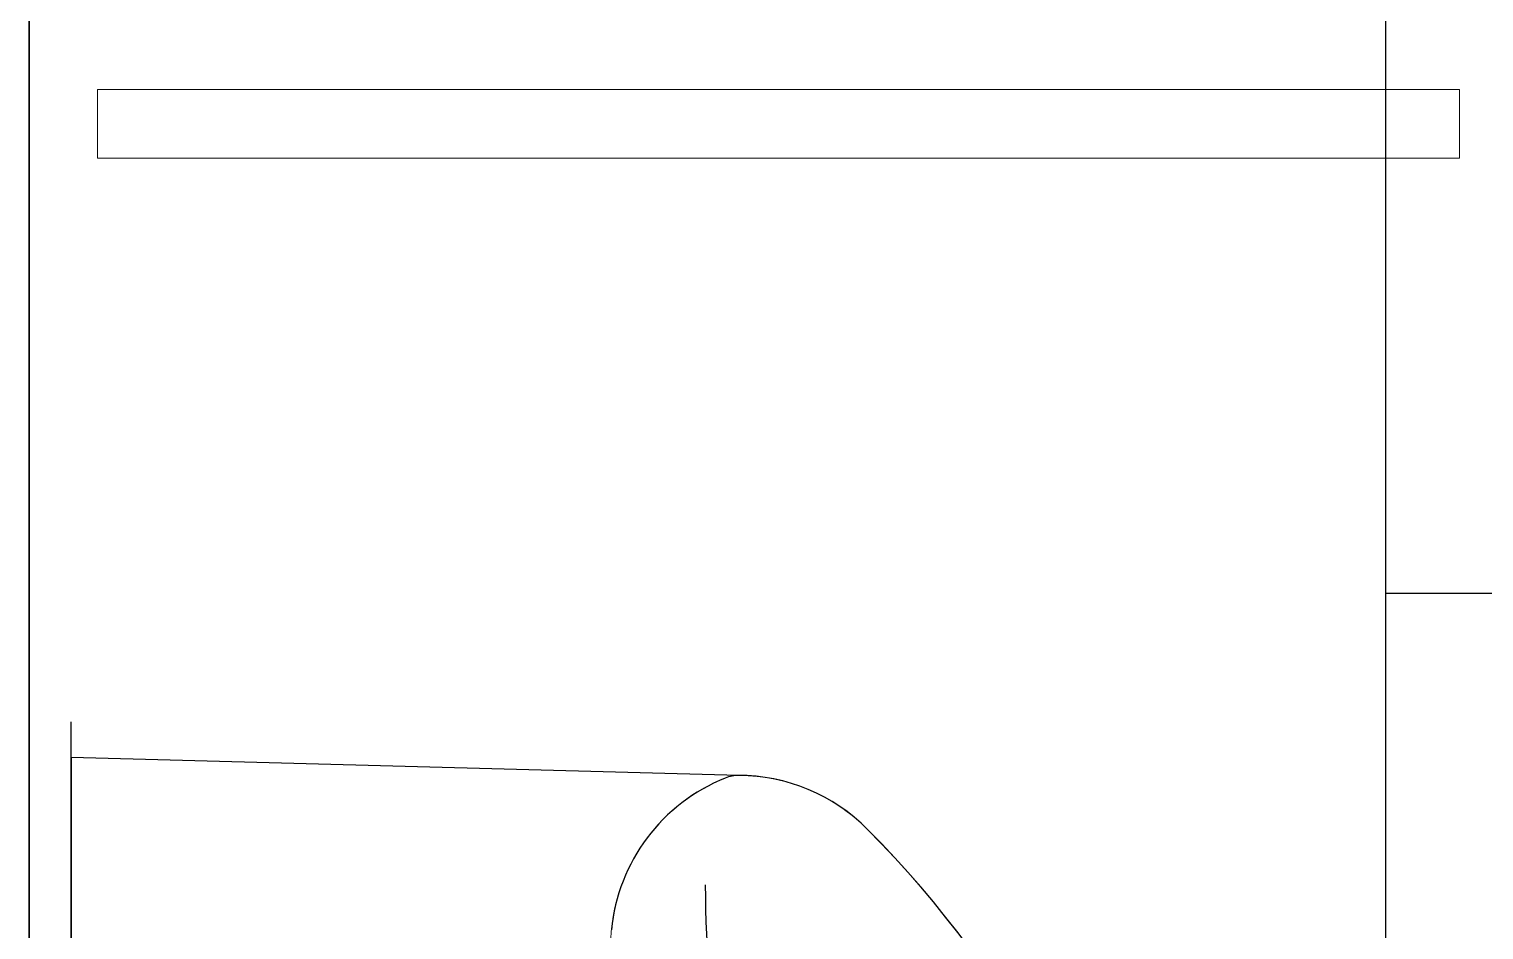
# Model space of a CAD drawing. Header units: millimetres. Extents: x 2148 to 2681, y 758 to 986.
# Drawn here: x 2612.5399 to 2612.8054, y 949.7804 to 949.9449 of the extents above; entities that cross this region are included whole.
import ezdxf

# ---------------------------------------------------------------- set-up
doc = ezdxf.new("R2010")
doc.units = ezdxf.units.MM
for name, color, linetype in [('0.1', 193, 'Continuous'), ('0.4', 121, 'Continuous'), ('4', 4, 'Continuous'), ('DR', 7, 'Continuous'), ('hacht', 8, 'Continuous')]:
    doc.layers.add(name, color=color, linetype=linetype)

msp = doc.modelspace()

# ---------------------------------------------------------------- hatches: boundary and pattern name
at = {"layer": 'hacht', "ltscale": 0.05}
h = msp.add_hatch(dxfattribs=at)
h.set_pattern_fill('NET', color=256, scale=2.375, style=0)
h.set_pattern_definition([(0, (82437.90970642351, 3047.263580664708), (0, 0.296875), []), (90, (82437.90970642351, 3047.263580664708), (-0.296875, 1.817835092484352e-17), [])])
h.paths.add_polyline_path([(2613.47640246993, 949.608491018248), (2613.501402469969, 949.608491018248), (2613.501402469969, 949.6334910182421), (2613.901402469962, 949.6334910182421, 0.3789507843746555), (2613.50140247007, 950.0084910182503), (2613.47640246993, 950.0084910182508), (2613.476402469916, 950.4326616860634), (2613.44666675534, 950.4326616860634), (2613.046666755332, 950.432661686409), (2612.552389972134, 950.4326616864307), (2612.552389972134, 950.3415498844278), (2612.787555791966, 950.3415498844278), (2612.787555791966, 949.9338361982326), (2612.800995939998, 949.9338361982326), (2612.800995939998, 949.9213361982355), (2612.787555791966, 949.9213361982355), (2612.787555791966, 949.4300491062044), (2612.800995939998, 949.4300491062044), (2612.800995939998, 949.4175491062068), (2612.787555791966, 949.4175491062068), (2612.787555791966, 948.9361779381728), (2612.800995939998, 948.9361779381724), (2612.800995939998, 948.9236779381754), (2612.787555791966, 948.9236779381754), (2612.787555791966, 948.4361779381725), (2612.800995939998, 948.4361779381725), (2612.800995939998, 948.4236779381757), (2612.787555791966, 948.4236779381757), (2612.787555791966, 948.4014659085786), (2612.552389972134, 948.4014659085788), (2612.552389972134, 947.6650508373153), (2612.950724172265, 947.6650508373153), (2612.950724172265, 948.1200508373271), (2612.97572417226, 948.1200508373271, -0.4137472524020626), (2613.400724172248, 947.6650508373153), (2614.046402469923, 947.6650508373158), (2614.046402469923, 948.5215723467489), (2613.646402469914, 948.5215723467489), (2613.646402469914, 948.5929748259886), (2613.671402469908, 948.5929748259886), (2613.671402469908, 948.617974825997), (2613.971402469896, 948.617974825997, 0.4263843405938895), (2613.672368477336, 948.8930368688268, 0.0008595729627056156), (2613.671402469981, 948.8929748259915), (2613.646402469914, 948.8929748259915), (2613.646402469927, 949.0932632239791), (2613.671402469908, 949.0932632239791), (2613.671402469908, 949.1182632239879), (2613.971402469896, 949.1182632239879, 0.4263843405938895), (2613.672368477336, 949.3933252668174, 0.0008595729627056156), (2613.671402469981, 949.3932632239819), (2613.646402469958, 949.3932632239819), (2613.646402469958, 949.5227688411914), (2613.476402469945, 949.5227688411914)])
h.paths.add_polyline_path([(2613.948492831612, 950.249907822293, -0.001121560340920636), (2613.949000749071, 950.2504881232048, 0.003321443651864118)], flags=17)
h.paths.add_polyline_path([(2614.041148183203, 950.1145374833576, 0.1043980418510775), (2614.140453821315, 950.1159242322373), (2614.212284555373, 950.1363326132158), (2614.259526026498, 950.1500047294519), (2614.270425049229, 950.1591365850816), (2614.270425049243, 950.2344820387688), (2614.293990503783, 950.2344820387688, -0.4142135623750828), (2614.315395791671, 950.2130767508814, -0.3900070384134104), (2614.295772518153, 950.1917457693206), (2614.295772518138, 950.1621718711133), (2614.289081603496, 950.1621718711139), (2614.289081603496, 950.1916714629942), (2614.270425049229, 950.1916714629942), (2614.270425049229, 950.159136585084), (2614.259526026484, 950.1500047294475), (2614.21228455578, 950.1363326131794), (2614.140453821315, 950.1159242322373, -0.1043980418502901)])
h.paths.add_polyline_path([(2613.949000750324, 950.1689133522458, -0.1935376283461654), (2613.934422272001, 950.2097007384272, 0.1935376238928756), (2613.949000749655, 950.1689133529911, 0.1598959040711369), (2614.041363236208, 950.1144902961883, -0.1598959025816975)], flags=16)
h.paths.add_polyline_path([(2613.326788438067, 949.0335802375611), (2612.894339887925, 949.0335802375611), (2612.894339887925, 948.8444669131612), (2613.326788438067, 948.8444669131612)], flags=24)

# ---------------------------------------------------------------- linework, layer by layer
at = {"color": 8, "ltscale": 0.05, "elevation": -4.070689173236269e-09}
msp.add_lwpolyline([(2612.539889972138, 948.4014659085788), (2612.787555791966, 948.4014659085788), (2612.787555791966, 950.3415498844278), (2612.539889972138, 950.3415498844278)], close=True, dxfattribs=at)
at = {"layer": '0.1'}
for p, q in [((2612.547572954651, 949.5255599025821, -1.068236249576618e-09), (2612.547572954665, 949.8183928699268, -1.068236249576618e-09)), ((2612.547572954651, 949.5255599025821, -1.068236249576618e-09), (2612.547572954665, 949.8183928699268, -1.068236249576618e-09)), ((2612.547572954651, 949.5255599025821, -1.068236249576618e-09), (2612.547572954665, 949.8183928699268, -1.068236249576618e-09)), ((2612.547572954651, 949.5255599025821, -1.068236249576618e-09), (2612.547572954665, 949.8183928699268, -1.068236249576618e-09)), ((2612.547572954651, 949.5255599025821, -1.068236249576618e-09), (2612.547572954665, 949.8183928699268, -1.068236249576618e-09)), ((2612.547572954651, 949.5255599025821, -1.068236249576618e-09), (2612.547572954665, 949.8183928699268, -1.068236249576618e-09)), ((2612.547572954651, 949.5255599025821, -1.068236249576618e-09), (2612.547572954665, 949.8183928699268, -1.068236249576618e-09)), ((2612.547572954651, 949.5255599025821, -1.068236249576618e-09), (2612.547572954665, 949.8183928699268, -1.068236249576618e-09)), ((2612.547572954651, 949.5255599025821, -1.068236249576618e-09), (2612.547572954665, 949.8183928699268, -1.068236249576618e-09)), ((2612.547572954651, 949.5255599025821, -1.068236249576618e-09), (2612.547572954665, 949.8183928699268, -1.068236249576618e-09)), ((2612.547572954665, 949.8119100924795, -1.068236249576618e-09), (2612.547572954665, 949.5320426800149, -1.068236249576618e-09)), ((2612.669487962344, 949.8086420743182, -1.068236249576618e-09), (2612.547572954665, 949.8119100924795, -1.068236249576618e-09)), ((2612.547572954665, 949.8119100924795, -1.068236249576618e-09), (2612.547572954665, 949.5320426800149, -1.068236249576618e-09)), ((2612.669487962344, 949.8086420743182, -1.068236249576618e-09), (2612.547572954665, 949.8119100924795, -1.068236249576618e-09)), ((2612.547572954665, 949.8119100924795, -1.068236249576618e-09), (2612.547572954665, 949.5320426800149, -1.068236249576618e-09)), ((2612.669487962344, 949.8086420743182, -1.068236249576618e-09), (2612.547572954665, 949.8119100924795, -1.068236249576618e-09)), ((2612.547572954665, 949.8119100924795, -1.068236249576618e-09), (2612.547572954665, 949.5320426800149, -1.068236249576618e-09)), ((2612.669487962344, 949.8086420743182, -1.068236249576618e-09), (2612.547572954665, 949.8119100924795, -1.068236249576618e-09)), ((2612.547572954665, 949.8119100924795, -1.068236249576618e-09), (2612.547572954665, 949.5320426800149, -1.068236249576618e-09)), ((2612.669487962344, 949.8086420743182, -1.068236249576618e-09), (2612.547572954665, 949.8119100924795, -1.068236249576618e-09)), ((2612.547572954665, 949.8119100924795, -1.068236249576618e-09), (2612.547572954665, 949.5320426800149, -1.068236249576618e-09)), ((2612.669487962344, 949.8086420743182, -1.068236249576618e-09), (2612.547572954665, 949.8119100924795, -1.068236249576618e-09)), ((2612.547572954665, 949.8119100924795, -1.068236249576618e-09), (2612.547572954665, 949.5320426800149, -1.068236249576618e-09)), ((2612.669487962344, 949.8086420743182, -1.068236249576618e-09), (2612.547572954665, 949.8119100924795, -1.068236249576618e-09)), ((2612.547572954665, 949.8119100924795, -1.068236249576618e-09), (2612.547572954665, 949.5320426800149, -1.068236249576618e-09)), ((2612.669487962344, 949.8086420743182, -1.068236249576618e-09), (2612.547572954665, 949.8119100924795, -1.068236249576618e-09)), ((2612.547572954665, 949.8119100924795, -1.068236249576618e-09), (2612.547572954665, 949.5320426800149, -1.068236249576618e-09)), ((2612.669487962344, 949.8086420743182, -1.068236249576618e-09), (2612.547572954665, 949.8119100924795, -1.068236249576618e-09)), ((2612.547572954665, 949.8119100924795, -1.068236249576618e-09), (2612.547572954665, 949.5320426800149, -1.068236249576618e-09)), ((2612.669487962344, 949.8086420743182, -1.068236249576618e-09), (2612.547572954665, 949.8119100924795, -1.068236249576618e-09))]:
    msp.add_line(p, q, dxfattribs=at)
for centre, radius, start, end in [((2612.679347598116, 949.7772150840154, -1.068236249576618e-09), 0.03333324999916667, 111.7947487024262, 174.4420803612385), ((2612.679347598116, 949.7772150840154, -1.068236249576618e-09), 0.03333324999916667, 111.7947487024262, 174.4420803612385), ((2612.679347598116, 949.7772150840154, -1.068236249576618e-09), 0.03333324999916667, 111.7947487024262, 174.4420803612385), ((2612.679347598116, 949.7772150840154, -1.068236249576618e-09), 0.03333324999916667, 111.7947487024262, 174.4420803612385), ((2612.679347598116, 949.7772150840154, -1.068236249576618e-09), 0.03333324999916667, 111.7947487024262, 174.4420803612385), ((2612.679347598116, 949.7772150840154, -1.068236249576618e-09), 0.03333324999916667, 111.7947487024262, 174.4420803612385), ((2612.679347598116, 949.7772150840154, -1.068236249576618e-09), 0.03333324999916667, 111.7947487024262, 174.4420803612385), ((2612.679347598116, 949.7772150840154, -1.068236249576618e-09), 0.03333324999916667, 111.7947487024262, 174.4420803612385), ((2612.679347598116, 949.7772150840154, -1.068236249576618e-09), 0.03333324999916667, 111.7947487024262, 174.4420803612385), ((2612.679347598116, 949.7772150840154, -1.068236249576618e-09), 0.03333324999916667, 111.7947487024262, 174.4420803612385), ((2612.669446749923, 949.8019755516996, -1.068236249576618e-09), 0.006666649999833333, 89.64580220650504, 111.7947487024262), ((2612.669446749923, 949.8019755516996, -1.068236249576618e-09), 0.006666649999833333, 89.64580220650504, 111.7947487024262), ((2612.669446749923, 949.8019755516996, -1.068236249576618e-09), 0.006666649999833333, 89.64580220650504, 111.7947487024262), ((2612.669446749923, 949.8019755516996, -1.068236249576618e-09), 0.006666649999833333, 89.64580220650504, 111.7947487024262), ((2612.669446749923, 949.8019755516996, -1.068236249576618e-09), 0.006666649999833333, 89.64580220650504, 111.7947487024262), ((2612.669446749923, 949.8019755516996, -1.068236249576618e-09), 0.006666649999833333, 89.64580220650504, 111.7947487024262), ((2612.669446749923, 949.8019755516996, -1.068236249576618e-09), 0.006666649999833333, 89.64580220650504, 111.7947487024262), ((2612.669446749923, 949.8019755516996, -1.068236249576618e-09), 0.006666649999833333, 89.64580220650504, 111.7947487024262), ((2612.669446749923, 949.8019755516996, -1.068236249576618e-09), 0.006666649999833333, 89.64580220650504, 111.7947487024262), ((2612.669446749923, 949.8019755516996, -1.068236249576618e-09), 0.006666649999833333, 89.64580220650504, 111.7947487024262), ((2612.66928190024, 949.7753094612543, -1.068236249576618e-09), 0.03333324999916667, 44.76014608033106, 90), ((2612.66928190024, 949.7753094612543, -1.068236249576618e-09), 0.03333324999916667, 44.76014608033106, 90), ((2612.66928190024, 949.7753094612543, -1.068236249576618e-09), 0.03333324999916667, 44.76014608033106, 90), ((2612.66928190024, 949.7753094612543, -1.068236249576618e-09), 0.03333324999916667, 44.76014608033106, 90), ((2612.66928190024, 949.7753094612543, -1.068236249576618e-09), 0.03333324999916667, 44.76014608033106, 90), ((2612.66928190024, 949.7753094612543, -1.068236249576618e-09), 0.03333324999916667, 44.76014608033106, 90), ((2612.66928190024, 949.7753094612543, -1.068236249576618e-09), 0.03333324999916667, 44.76014608033106, 90), ((2612.66928190024, 949.7753094612543, -1.068236249576618e-09), 0.03333324999916667, 44.76014608033106, 90), ((2612.66928190024, 949.7753094612543, -1.068236249576618e-09), 0.03333324999916667, 44.76014608033106, 90), ((2612.66928190024, 949.7753094612543, -1.068236249576618e-09), 0.03333324999916667, 44.76014608033106, 90), ((2612.550938746766, 949.6579530088765, -1.068236249576618e-09), 0.199999499995, 12.14293346163888, 44.76014608033106), ((2612.550938746766, 949.6579530088765, -1.068236249576618e-09), 0.199999499995, 12.14293346163888, 44.76014608033106), ((2612.550938746766, 949.6579530088765, -1.068236249576618e-09), 0.199999499995, 12.14293346163888, 44.76014608033106), ((2612.550938746766, 949.6579530088765, -1.068236249576618e-09), 0.199999499995, 12.14293346163888, 44.76014608033106), ((2612.550938746766, 949.6579530088765, -1.068236249576618e-09), 0.199999499995, 12.14293346163888, 44.76014608033106), ((2612.550938746766, 949.6579530088765, -1.068236249576618e-09), 0.199999499995, 12.14293346163888, 44.76014608033106), ((2612.550938746766, 949.6579530088765, -1.068236249576618e-09), 0.199999499995, 12.14293346163888, 44.76014608033106), ((2612.550938746766, 949.6579530088765, -1.068236249576618e-09), 0.199999499995, 12.14293346163888, 44.76014608033106), ((2612.550938746766, 949.6579530088765, -1.068236249576618e-09), 0.199999499995, 12.14293346163888, 44.76014608033106), ((2612.550938746766, 949.6579530088765, -1.068236249576618e-09), 0.199999499995, 12.14293346163888, 44.76014608033106), ((2612.863314848151, 949.7886427612519, -1.068236249576618e-09), 0.199999499995, 180, 190.2928170189002), ((2612.863314848151, 949.7886427612519, -1.068236249576618e-09), 0.199999499995, 180, 190.2928170189002), ((2612.863314848151, 949.7886427612519, -1.068236249576618e-09), 0.199999499995, 180, 190.2928170189002), ((2612.863314848151, 949.7886427612519, -1.068236249576618e-09), 0.199999499995, 180, 190.2928170189002), ((2612.863314848151, 949.7886427612519, -1.068236249576618e-09), 0.199999499995, 180, 190.2928170189002), ((2612.863314848151, 949.7886427612519, -1.068236249576618e-09), 0.199999499995, 180, 190.2928170189002), ((2612.863314848151, 949.7886427612519, -1.068236249576618e-09), 0.199999499995, 180, 190.2928170189002), ((2612.863314848151, 949.7886427612519, -1.068236249576618e-09), 0.199999499995, 180, 190.2928170189002), ((2612.863314848151, 949.7886427612519, -1.068236249576618e-09), 0.199999499995, 180, 190.2928170189002), ((2612.863314848151, 949.7886427612519, -1.068236249576618e-09), 0.199999499995, 180, 190.2928170189002)]:
    msp.add_arc(centre, radius, start, end, dxfattribs=at)
at = {"layer": '0.4', "color": 193, "lineweight": 0, "ltscale": 0.5}
for p, q in [((2612.547572954665, 949.7352169688946, -1.068236249576618e-09), (2612.547572954665, 949.8119100924795, -1.068236249576618e-09)), ((2612.547572954665, 949.8119100924795, -1.068236249576618e-09), (2612.669487962344, 949.8086420743182, -1.068236249576618e-09)), ((2612.547572954665, 949.7352169688946, -1.068236249576618e-09), (2612.547572954665, 949.8119100924795, -1.068236249576618e-09)), ((2612.547572954665, 949.8119100924795, -1.068236249576618e-09), (2612.669487962344, 949.8086420743182, -1.068236249576618e-09)), ((2612.547572954665, 949.7352169688946, -1.068236249576618e-09), (2612.547572954665, 949.8119100924795, -1.068236249576618e-09)), ((2612.547572954665, 949.8119100924795, -1.068236249576618e-09), (2612.669487962344, 949.8086420743182, -1.068236249576618e-09)), ((2612.547572954665, 949.7352169688946, -1.068236249576618e-09), (2612.547572954665, 949.8119100924795, -1.068236249576618e-09)), ((2612.547572954665, 949.8119100924795, -1.068236249576618e-09), (2612.669487962344, 949.8086420743182, -1.068236249576618e-09)), ((2612.547572954665, 949.7352169688946, -1.068236249576618e-09), (2612.547572954665, 949.8119100924795, -1.068236249576618e-09)), ((2612.547572954665, 949.8119100924795, -1.068236249576618e-09), (2612.669487962344, 949.8086420743182, -1.068236249576618e-09)), ((2612.547572954665, 949.7352169688946, -1.068236249576618e-09), (2612.547572954665, 949.8119100924795, -1.068236249576618e-09)), ((2612.547572954665, 949.8119100924795, -1.068236249576618e-09), (2612.669487962344, 949.8086420743182, -1.068236249576618e-09)), ((2612.547572954665, 949.7352169688946, -1.068236249576618e-09), (2612.547572954665, 949.8119100924795, -1.068236249576618e-09)), ((2612.547572954665, 949.8119100924795, -1.068236249576618e-09), (2612.669487962344, 949.8086420743182, -1.068236249576618e-09)), ((2612.547572954665, 949.7352169688946, -1.068236249576618e-09), (2612.547572954665, 949.8119100924795, -1.068236249576618e-09)), ((2612.547572954665, 949.8119100924795, -1.068236249576618e-09), (2612.669487962344, 949.8086420743182, -1.068236249576618e-09)), ((2612.547572954665, 949.7352169688946, -1.068236249576618e-09), (2612.547572954665, 949.8119100924795, -1.068236249576618e-09)), ((2612.547572954665, 949.8119100924795, -1.068236249576618e-09), (2612.669487962344, 949.8086420743182, -1.068236249576618e-09)), ((2612.547572954665, 949.7352169688946, -1.068236249576618e-09), (2612.547572954665, 949.8119100924795, -1.068236249576618e-09)), ((2612.547572954665, 949.8119100924795, -1.068236249576618e-09), (2612.669487962344, 949.8086420743182, -1.068236249576618e-09))]:
    msp.add_line(p, q, dxfattribs=at)
for centre, radius, start, end in [((2612.679347598116, 949.7772150840154, -1.068236249576618e-09), 0.03333324999917254, 111.7947487024262, 186.893176270104), ((2612.679347598116, 949.7772150840154, -1.068236249576618e-09), 0.03333324999917254, 111.7947487024262, 186.893176270104), ((2612.679347598116, 949.7772150840154, -1.068236249576618e-09), 0.03333324999917254, 111.7947487024262, 186.893176270104), ((2612.679347598116, 949.7772150840154, -1.068236249576618e-09), 0.03333324999917254, 111.7947487024262, 186.893176270104), ((2612.679347598116, 949.7772150840154, -1.068236249576618e-09), 0.03333324999917254, 111.7947487024262, 186.893176270104), ((2612.679347598116, 949.7772150840154, -1.068236249576618e-09), 0.03333324999917254, 111.7947487024262, 186.893176270104), ((2612.679347598116, 949.7772150840154, -1.068236249576618e-09), 0.03333324999917254, 111.7947487024262, 186.893176270104), ((2612.679347598116, 949.7772150840154, -1.068236249576618e-09), 0.03333324999917254, 111.7947487024262, 186.893176270104), ((2612.679347598116, 949.7772150840154, -1.068236249576618e-09), 0.03333324999917254, 111.7947487024262, 186.893176270104), ((2612.679347598116, 949.7772150840154, -1.068236249576618e-09), 0.03333324999917254, 111.7947487024262, 186.893176270104), ((2612.679347598116, 949.7772150840154, -1.068236249576618e-09), 0.03333324999917254, 111.7947487024262, 174.4420803612385), ((2612.679347598116, 949.7772150840154, -1.068236249576618e-09), 0.03333324999917254, 111.7947487024262, 174.4420803612385), ((2612.679347598116, 949.7772150840154, -1.068236249576618e-09), 0.03333324999917254, 111.7947487024262, 174.4420803612385), ((2612.679347598116, 949.7772150840154, -1.068236249576618e-09), 0.03333324999917254, 111.7947487024262, 174.4420803612385), ((2612.679347598116, 949.7772150840154, -1.068236249576618e-09), 0.03333324999917254, 111.7947487024262, 174.4420803612385), ((2612.679347598116, 949.7772150840154, -1.068236249576618e-09), 0.03333324999917254, 111.7947487024262, 174.4420803612385), ((2612.679347598116, 949.7772150840154, -1.068236249576618e-09), 0.03333324999917254, 111.7947487024262, 174.4420803612385), ((2612.679347598116, 949.7772150840154, -1.068236249576618e-09), 0.03333324999917254, 111.7947487024262, 174.4420803612385), ((2612.679347598116, 949.7772150840154, -1.068236249576618e-09), 0.03333324999917254, 111.7947487024262, 174.4420803612385), ((2612.679347598116, 949.7772150840154, -1.068236249576618e-09), 0.03333324999917254, 111.7947487024262, 174.4420803612385), ((2612.669446749923, 949.8019755516996, -1.068236249576618e-09), 0.006666649999684805, 89.64580220650504, 111.7947487024262), ((2612.669446749923, 949.8019755516996, -1.068236249576618e-09), 0.006666649999684807, 89.64580220650504, 111.7947487024262), ((2612.669446749923, 949.8019755516996, -1.068236249576618e-09), 0.006666649999684805, 89.64580220650504, 111.7947487024262), ((2612.669446749923, 949.8019755516996, -1.068236249576618e-09), 0.006666649999684807, 89.64580220650504, 111.7947487024262), ((2612.669446749923, 949.8019755516996, -1.068236249576618e-09), 0.006666649999684805, 89.64580220650504, 111.7947487024262), ((2612.669446749923, 949.8019755516996, -1.068236249576618e-09), 0.006666649999684807, 89.64580220650504, 111.7947487024262), ((2612.669446749923, 949.8019755516996, -1.068236249576618e-09), 0.006666649999684805, 89.64580220650504, 111.7947487024262), ((2612.669446749923, 949.8019755516996, -1.068236249576618e-09), 0.006666649999684807, 89.64580220650504, 111.7947487024262), ((2612.669446749923, 949.8019755516996, -1.068236249576618e-09), 0.006666649999684805, 89.64580220650504, 111.7947487024262), ((2612.669446749923, 949.8019755516996, -1.068236249576618e-09), 0.006666649999684807, 89.64580220650504, 111.7947487024262), ((2612.669446749923, 949.8019755516996, -1.068236249576618e-09), 0.006666649999684805, 89.64580220650504, 111.7947487024262), ((2612.669446749923, 949.8019755516996, -1.068236249576618e-09), 0.006666649999684807, 89.64580220650504, 111.7947487024262), ((2612.669446749923, 949.8019755516996, -1.068236249576618e-09), 0.006666649999684805, 89.64580220650504, 111.7947487024262), ((2612.669446749923, 949.8019755516996, -1.068236249576618e-09), 0.006666649999684807, 89.64580220650504, 111.7947487024262), ((2612.669446749923, 949.8019755516996, -1.068236249576618e-09), 0.006666649999684805, 89.64580220650504, 111.7947487024262), ((2612.669446749923, 949.8019755516996, -1.068236249576618e-09), 0.006666649999684807, 89.64580220650504, 111.7947487024262), ((2612.669446749923, 949.8019755516996, -1.068236249576618e-09), 0.006666649999684805, 89.64580220650504, 111.7947487024262), ((2612.669446749923, 949.8019755516996, -1.068236249576618e-09), 0.006666649999684807, 89.64580220650504, 111.7947487024262), ((2612.669446749923, 949.8019755516996, -1.068236249576618e-09), 0.006666649999684805, 89.64580220650504, 111.7947487024262), ((2612.669446749923, 949.8019755516996, -1.068236249576618e-09), 0.006666649999684807, 89.64580220650504, 111.7947487024262), ((2612.66928190024, 949.7753094612543, -1.068236249576618e-09), 0.03333324999917908, 44.76014608033106, 89.64580220650504), ((2612.66928190024, 949.7753094612543, -1.068236249576618e-09), 0.03333324999917908, 44.76014608033106, 89.64580220650504), ((2612.66928190024, 949.7753094612543, -1.068236249576618e-09), 0.03333324999917908, 44.76014608033106, 89.64580220650504), ((2612.66928190024, 949.7753094612543, -1.068236249576618e-09), 0.03333324999917908, 44.76014608033106, 89.64580220650504), ((2612.66928190024, 949.7753094612543, -1.068236249576618e-09), 0.03333324999917908, 44.76014608033106, 89.64580220650504), ((2612.66928190024, 949.7753094612543, -1.068236249576618e-09), 0.03333324999917908, 44.76014608033106, 89.64580220650504), ((2612.66928190024, 949.7753094612543, -1.068236249576618e-09), 0.03333324999917908, 44.76014608033106, 89.64580220650504), ((2612.66928190024, 949.7753094612543, -1.068236249576618e-09), 0.03333324999917908, 44.76014608033106, 89.64580220650504), ((2612.66928190024, 949.7753094612543, -1.068236249576618e-09), 0.03333324999917908, 44.76014608033106, 89.64580220650504), ((2612.66928190024, 949.7753094612543, -1.068236249576618e-09), 0.03333324999917908, 44.76014608033106, 89.64580220650504), ((2612.550938746766, 949.6579530088765, -1.068236249576618e-09), 0.1999994999950151, 11.99847350465203, 44.76014608033106), ((2612.550938746766, 949.6579530088765, -1.068236249576618e-09), 0.1999994999950151, 11.99847350465203, 44.76014608033106), ((2612.550938746766, 949.6579530088765, -1.068236249576618e-09), 0.1999994999950151, 11.99847350465203, 44.76014608033106), ((2612.550938746766, 949.6579530088765, -1.068236249576618e-09), 0.1999994999950151, 11.99847350465203, 44.76014608033106), ((2612.550938746766, 949.6579530088765, -1.068236249576618e-09), 0.1999994999950151, 11.99847350465203, 44.76014608033106), ((2612.550938746766, 949.6579530088765, -1.068236249576618e-09), 0.1999994999950151, 11.99847350465203, 44.76014608033106), ((2612.550938746766, 949.6579530088765, -1.068236249576618e-09), 0.1999994999950151, 11.99847350465203, 44.76014608033106), ((2612.550938746766, 949.6579530088765, -1.068236249576618e-09), 0.1999994999950151, 11.99847350465203, 44.76014608033106), ((2612.550938746766, 949.6579530088765, -1.068236249576618e-09), 0.1999994999950151, 11.99847350465203, 44.76014608033106), ((2612.550938746766, 949.6579530088765, -1.068236249576618e-09), 0.1999994999950151, 11.99847350465203, 44.76014608033106)]:
    msp.add_arc(centre, radius, start, end, dxfattribs=at)
at = {"layer": '4', "color": 4, "linetype": 'ByBlock', "ltscale": 0.5}
msp.add_line((2612.539889972151, 947.6650508373158, -4.080277456705699e-09), (2612.539889972138, 950.8843209778755, -4.080277456684651e-09), dxfattribs=at)
at = {"layer": 'DR', "color": 7, "lineweight": 0, "ltscale": 0.5}
for p, q in [((2612.552389972134, 949.9338361982326, -4.080277456684363e-09), (2612.552389972134, 949.9213361982355, -4.080277456684363e-09)), ((2612.552389972134, 949.9338361982326, -4.080277456684363e-09), (2612.800995939998, 949.9338361982326, -4.080277456684363e-09)), ((2612.800995939998, 949.9338361982326, -4.080277456684363e-09), (2612.800995939998, 949.9213361982355, -4.080277456684363e-09)), ((2612.552389972134, 949.9213361982355, -4.080277456684363e-09), (2612.800995939998, 949.9213361982355, -4.080277456684363e-09))]:
    msp.add_line(p, q, dxfattribs=at)

doc.saveas('drawing.dxf')
